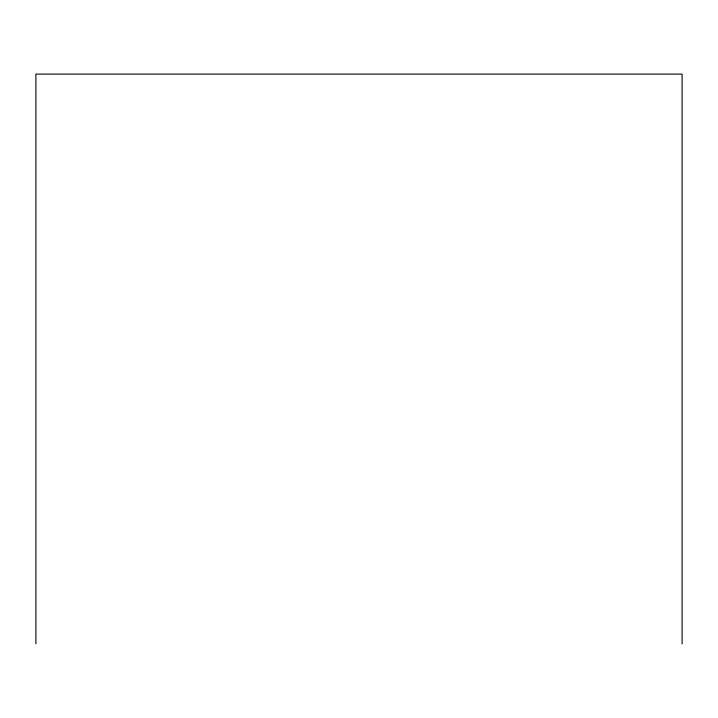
<?xml version="1.0" encoding="UTF-8"?>
<svg xmlns="http://www.w3.org/2000/svg" width="718" height="718" viewBox="0 0 718 718"><rect width="100%" height="100%" fill="white"/><g stroke="black" fill="none" stroke-linecap="round" stroke-linejoin="round"><path stroke-width="1.08" d="M682.1 643.893L682.1 74.107L35.9 74.107L35.9 643.893"/></g></svg>
